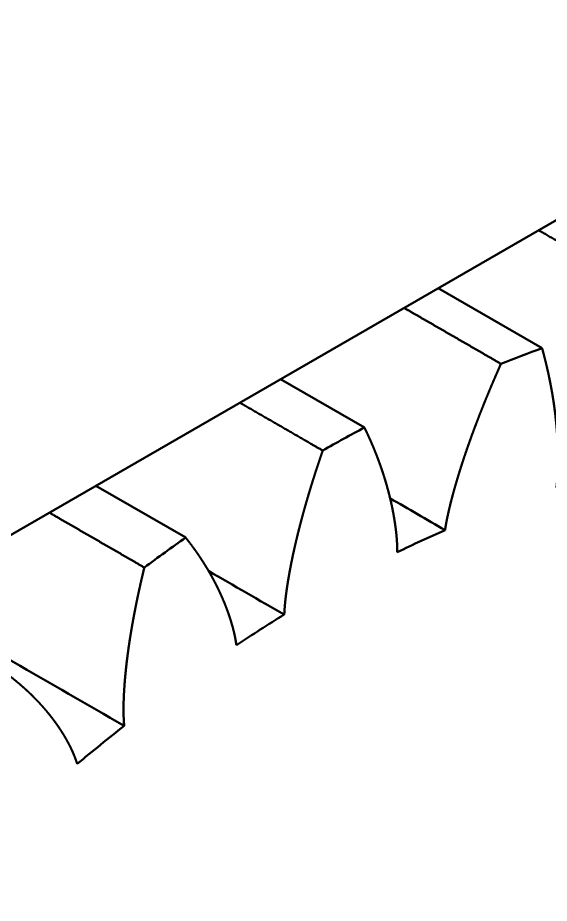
# Model space of a CAD drawing. Header units: inches. Extents: x 0.5 to 16.8, y 0.4 to 9.6.
# Drawn here: x 9.5488 to 9.6168, y 2.0245 to 2.1377 of the extents above; entities that cross this region are included whole.
import ezdxf

# ---------------------------------------------------------------- set-up
doc = ezdxf.new("R2010")
doc.units = ezdxf.units.IN
doc.header["$LTSCALE"] = 0.75
doc.header["$MEASUREMENT"] = 0
doc.layers.add('Visible', color=7, linetype='Continuous', lineweight=50)

msp = doc.modelspace()

# ---------------------------------------------------------------- linework, layer by layer
at = {"layer": 'Visible', "extrusion": (0, 0.8164965809277261, 0.5773502691896258)}
for p, q in [((9.144459426416919, 1.838651175834684, 0.9603734316506234), (10.02722502522352, 2.348316131937054, 0.2395983384644751)), ((9.615883375925709, 2.09548902109259, 0.5674524399810252), (9.602599499817874, 2.103158470539256, 0.5566062005573258)), ((9.593166539340022, 2.085335261274167, 0.5880949766615231), (9.582447667578666, 2.091523804770986, 0.5793430545168121)), ((9.570318320092841, 2.071254799586086, 0.6061218260629175), (9.558829520436351, 2.077887861160661, 0.5967412604250057))]:
    msp.add_line(p, q, dxfattribs=at)
at = {"layer": 'Visible', "extrusion": (-0.7071067811865475, 0.4082482904638631, -0.577350269189626)}
for centre, radius, start, end in [((-6.439900068802897, -3.864729084378514, -6.271595350644453), 0.2214566929130922, 143.6782029439785, 145.6281452327891), ((-6.439900068802504, -3.864729084378646, -6.271595350644638), 0.2214566929135522, 135.3061099206535, 137.2560522094883), ((-6.4399000688027, -3.86472908437858, -6.271595350644545), 0.2214566929134995, 126.9340168974066, 128.8839591862486)]:
    msp.add_arc(centre, radius, start, end, dxfattribs=at)
at = {"layer": 'Visible', "extrusion": (0.7071067811865475, -0.4082482904638631, 0.577350269189626)}
for centre, radius, start, end in [((6.439900068802897, -3.864729084378514, 6.271595350644453), 0.1993110236219063, 38.28782803453979, 40.77791681199773), ((6.439900068802897, -3.864729084378514, 6.271595350644453), 0.1993110236217141, 46.65992105776967, 49.15000983525581), ((6.4399000688027, -3.86472908437858, 6.271595350644545), 0.1993110236221788, 55.03201408103681, 57.52210285854366)]:
    msp.add_arc(centre, radius, start, end, dxfattribs=at)
at = {"layer": 'Visible'}
for points, knots in [([(9.615436999540183, 2.110570204459691, 0.5358457355641804), (9.61614914135021, 2.110159049193953, 0.5364271969174297), (9.618253225643006, 2.108944255561255, 0.5381451745483901), (9.621749252418116, 2.106925823561369, 0.5409996684575162), (9.625245279193226, 2.104907391561937, 0.5438541623661877), (9.628741305968337, 2.102888959561824, 0.5467086562748591), (9.631525190933875, 2.101281682827675, 0.548981688830736), (9.632917133416644, 2.100478044460715, 0.550118205108447)], [0.5497676546433948, 0.5497676546433948, 0.5497676546433948, 0.5497676546433948, 0.5497676546433948, 0.5497676546433948, 0.5600000000000002, 0.5800000000000002, 0.6000000000000002, 0.6000000000000002, 0.6000000000000002, 0.6000000000000002, 0.6000000000000002, 0.6000000000000002]), ([(9.598239477804558, 2.100641210656249, 0.5623550065165546), (9.599325590636912, 2.100014143120006, 0.5632418139302899), (9.60180364595158, 2.098583437217258, 0.5652651376221911), (9.604281701266476, 2.097152731314054, 0.5672884613140923), (9.606759756581145, 2.095722025411078, 0.5693117850059934), (9.60923781189604, 2.094291319507875, 0.5713351086978946), (9.61062975437881, 2.093487681140914, 0.5724716249760604)], [0.5643942857456622, 0.5643942857456622, 0.5643942857456622, 0.5643942857456622, 0.5643942857456622, 0.5643942857456622, 0.5800000000000002, 0.6000000000000002, 0.6000000000000002, 0.6000000000000002, 0.6000000000000002, 0.6000000000000002, 0.6000000000000002]), ([(9.577239066147516, 2.088516617332516, 0.5838877001665423), (9.577967069349146, 2.088096304488317, 0.5844821122914254), (9.580087015033545, 2.086872353276704, 0.5862130406944743), (9.582206960717716, 2.085648402065317, 0.5879439690975232), (9.58432690640166, 2.08442445085393, 0.5896748975005721), (9.586446852086059, 2.083200499642317, 0.591405825903621), (9.587838794568828, 2.082396861275356, 0.5925423421813321)], [0.5695397516686904, 0.5695397516686904, 0.5695397516686904, 0.5695397516686904, 0.5695397516686904, 0.5695397516686904, 0.5800000000000002, 0.6000000000000002, 0.6000000000000002, 0.6000000000000002, 0.6000000000000002, 0.6000000000000002, 0.6000000000000002]), ([(9.552883351883569, 2.074454839146256, 0.5999848845340239), (9.55392073976964, 2.073855902971218, 0.600831908195687), (9.556350070138254, 2.072453328428992, 0.6028154481355159), (9.55877940050664, 2.071050753886539, 0.6047989880757996), (9.561208730875709, 2.069648179344313, 0.6067825280160832), (9.563638061244095, 2.068245604802087, 0.6087660679559121), (9.565030003726864, 2.067441966435126, 0.6099025842336232)], [0.5650943857396318, 0.5650943857396318, 0.5650943857396318, 0.5650943857396318, 0.5650943857396318, 0.5650943857396318, 0.5800000000000002, 0.6000000000000002, 0.6000000000000002, 0.6000000000000002, 0.6000000000000002, 0.6000000000000002, 0.6000000000000002])]:
    msp.add_open_spline(points, degree=5, knots=knots, dxfattribs=at)
for points, degree in [([(9.617732035628936, 2.077660828583248, 0.5525818676705967), (9.617741588803487, 2.077747386682631, 0.5526313732884773), (9.617760085458034, 2.077920278641386, 0.5527309726821841), (9.617786001355856, 2.078178943858575, 0.5528821362481722), (9.61781689478926, 2.078522484295263, 0.5530872194462972), (9.61784941603651, 2.078949666510653, 0.5533494526571303), (9.617875890518693, 2.079374618990869, 0.5536175149513838), (9.617896437872563, 2.079797377062732, 0.5538912847841857), (9.617911279162175, 2.080218007494068, 0.5541705386212925), (9.617920762829275, 2.080636616752145, 0.5544549249939337), (9.617925308941043, 2.081053333439058, 0.5547440203613405), (9.617925357394373, 2.081468291986539, 0.5550373810219753), (9.617921316152891, 2.081881616369628, 0.5553345949856521), (9.617913506822564, 2.082293402989308, 0.5556353365341238), (9.617902119374097, 2.082703706452548, 0.5559394116144176), (9.617887251996994, 2.083112552185185, 0.5562467179479427), (9.617868943959142, 2.083519946858587, 0.5565572121599871), (9.617847210201266, 2.083925889367492, 0.5568708751698068), (9.617822077232635, 2.084330382234612, 0.5571876762928696), (9.61779361273921, 2.084733441028675, 0.5575075436413499), (9.617761908637252, 2.085135088991137, 0.5578303810757461), (9.617727069110519, 2.08553535326223, 0.5581560801883825), (9.617689197293661, 2.085934260681142, 0.5584845336425133), (9.617648381794428, 2.086331833559598, 0.5588156486942353), (9.617604686001645, 2.086728086323774, 0.5591493579090638), (9.617558155870714, 2.08712302788922, 0.5594856113075366), (9.61750882566685, 2.087516663411634, 0.5598243705685491), (9.617456724395655, 2.087908996269107, 0.5601656025573902), (9.617401882460857, 2.088300030119399, 0.5605092726227667), (9.617344337089438, 2.088689770605697, 0.5608553391621172), (9.617284128996975, 2.089078224434161, 0.5612037570504071), (9.617221300152554, 2.08946539880094, 0.5615544799761665), (9.617155891298129, 2.089851300752116, 0.5619074630217256), (9.61708793954472, 2.090235936606405, 0.5622626652043436), (9.61701747645407, 2.090619311465389, 0.5626200514752782), (9.616944529517017, 2.091001429274911, 0.562979590957184), (9.616869123351993, 2.091382292857588, 0.5633412554925599), (9.616791281078125, 2.091761904011946, 0.5637050180398546), (9.616711025786802, 2.092140263626789, 0.5640708509458818), (9.616628381857257, 2.092517371863323, 0.564438724466072), (9.61654337395203, 2.092893228621961, 0.5648086083233466), (9.616456026297787, 2.093267834032986, 0.5651804729427568), (9.616366361947943, 2.093641188979745, 0.5655542907102244), (9.616274402160574, 2.094013295692548, 0.5659300371676181), (9.616180165812697, 2.094384158286857, 0.566307692106875), (9.616083668669038, 2.094753781665304, 0.5666872396868712), (9.616004671911245, 2.095048492768001, 0.5669923827795174), (9.615944415810194, 2.095268972171652, 0.5672220836113411), (9.615903797199739, 2.095415712450404, 0.5673755920925032), (9.615883375925709, 2.09548902109259, 0.5674524399810252)], 5), ([(9.61062975437881, 2.093487681140914, 0.5724716249760604), (9.610586115624077, 2.093389969162217, 0.5724559785139718), (9.610499051261971, 2.093194588715505, 0.5724244553061908), (9.610369094161573, 2.092901648576799, 0.5723764796398427), (9.610197097941867, 2.09251132299778, 0.5723111292645626), (9.609984243288185, 2.092023853652336, 0.5722271290301251), (9.6097735412061, 2.091536826340416, 0.5721408050089849), (9.609565007776613, 2.09105024829114, 0.5720521426196683), (9.609358662756453, 2.090564130106031, 0.5719611251593051), (9.60915452908353, 2.090078486391349, 0.57186773486319), (9.608952632075447, 2.089593334690107, 0.5717719531317016), (9.608752998561389, 2.089108694321794, 0.571673760763133), (9.608555655923059, 2.088624585211619, 0.5715731383129423), (9.608360631152895, 2.088141026767971, 0.5714700664448173), (9.608167949606699, 2.087658036558651, 0.5713645265286686), (9.60797763640949, 2.087175631163063, 0.5712564995142202), (9.607789718057806, 2.086693827229965, 0.5711459647232004), (9.607604223910815, 2.086212642471082, 0.5710328987229332), (9.607421187511594, 2.085732096585616, 0.5709172743595445), (9.60724064821034, 2.085252212382784, 0.5707990595687988), (9.607062649175308, 2.084773014781376, 0.5706782191005004), (9.606887234893069, 2.084294529519866, 0.5705547166699034), (9.606714448599636, 2.083816781873566, 0.570428517196433), (9.606544329967168, 2.083339795493657, 0.5702995888154874), (9.606376911668125, 2.082863590750321, 0.5701679059147864), (9.606212224904542, 2.082388187201332, 0.570033444110777), (9.606050306202864, 2.081913606658873, 0.5698961740904451), (9.60589120397822, 2.081439876157901, 0.5697560556741337), (9.605734984403401, 2.080967030627335, 0.5696130325163722), (9.605581739361927, 2.080495116513021, 0.5694670249245064), (9.60543157555367, 2.080024186910805, 0.5693179397635504), (9.605284600754434, 2.079554295425623, 0.5691656829399108), (9.605140910252207, 2.079085490130865, 0.5690101717423204), (9.605000574657883, 2.07861780814028, 0.5688513459349451), (9.604863622649194, 2.078151267955263, 0.5686891834766357), (9.604730071114094, 2.077685882805554, 0.5685236730391807), (9.60459996169266, 2.0772216768421, 0.5683547807007017), (9.604473396004327, 2.076758700754226, 0.5681824178473107), (9.604350569105467, 2.076297046609398, 0.5680064106854843), (9.604231810078549, 2.07583686588282, 0.5678264632824721), (9.604117535889149, 2.075378348852382, 0.5676421995081), (9.604008195923146, 2.074921699853576, 0.5674532134667061), (9.603904219244672, 2.074467113757237, 0.5672591174593435), (9.603805961817674, 2.074014752435005, 0.5670595899805448), (9.603713649700698, 2.073564719448314, 0.5668544273962652), (9.603627405464525, 2.073117071738125, 0.5666435198504587), (9.603563304546473, 2.072760881082104, 0.5664701622927169), (9.603517985021657, 2.072494824153637, 0.5663375364897547), (9.603488995987167, 2.072317935176898, 0.5662479612665265), (9.603474807465322, 2.072229611265811, 0.5662028841493338)], 5), ([(9.597378115697897, 2.069383469190825, 0.5716572497626657), (9.597377348060494, 2.06946481106047, 0.571715707309977), (9.597375193478232, 2.069627161142762, 0.5718331449679681), (9.597370103679854, 2.06986968529327, 0.5720108691434689), (9.59735959845921, 2.070191047278513, 0.5722509725978853), (9.597340275458468, 2.070589412629261, 0.5725563251844505), (9.5973148110802, 2.070984463561217, 0.5728668557444507), (9.597283327940207, 2.071376257595603, 0.5731824547769975), (9.597246052421955, 2.071764902385439, 0.57350292114279), (9.597203341196067, 2.072150568741108, 0.5738279387937837), (9.597155624218207, 2.072533462812089, 0.5741571269113592), (9.597103351770787, 2.072913800257311, 0.5744900865101954), (9.59704694153766, 2.073291780442105, 0.574826447005762), (9.596986722955084, 2.073667559310479, 0.5751659151915192), (9.59692289091345, 2.074041226834424, 0.5755083159979222), (9.596855546498322, 2.074412826954358, 0.5758535566892533), (9.596784730576022, 2.074782374036886, 0.5762015973750749), (9.596710459155933, 2.075149870209088, 0.5765524199514402), (9.596632760076321, 2.075515323353784, 0.5769059958975049), (9.59655170326619, 2.075878761965441, 0.5772622597164627), (9.59646738342349, 2.076240226662549, 0.5776211241500278), (9.596379907783561, 2.076599764214734, 0.5779824909327544), (9.596289382506715, 2.076957420897088, 0.5783462627664449), (9.59619589889326, 2.077313235779457, 0.5787123554587197), (9.596099522452054, 2.077667235406579, 0.579080707547746), (9.596000300870632, 2.078019437607281, 0.5794512732350086), (9.595898269893727, 2.078369854308676, 0.5798240171766338), (9.595793459902556, 2.078718494701434, 0.5801989086617141), (9.595685902729432, 2.079065368528518, 0.5805759155937267), (9.595575637203641, 2.079410488786152, 0.5809549996047281), (9.595462705724916, 2.079753870176319, 0.581336119164007), (9.595347151962873, 2.080095528115407, 0.5817192316867477), (9.595229018303602, 2.080435477623723, 0.582104295883255), (9.595108343366977, 2.080773732291163, 0.5824912740617947), (9.594985160033506, 2.081110303427522, 0.5828801339507663), (9.59485949700343, 2.081445200425378, 0.5832708470402395), (9.594731380070929, 2.081778431046587, 0.5836633872281709), (9.594600833563621, 2.082110001797901, 0.5840577293201932), (9.594467881896893, 2.082439918347063, 0.5844538474211731), (9.594332550944277, 2.082768185964824, 0.5848517135700604), (9.594194866913316, 2.083094809742533, 0.5852512992682932), (9.594054855519747, 2.083419794891824, 0.5856525767085259), (9.5939125411378, 2.083743147066798, 0.5860555200329145), (9.593767946066922, 2.084064872779663, 0.5864601065377428), (9.593621089837146, 2.084384979769084, 0.5868663177748203), (9.593471988574723, 2.084703475841707, 0.5872741395146477), (9.593350921252753, 2.084956989440116, 0.587601677279963), (9.593259119401186, 2.085146404993793, 0.5878480481496808), (9.593197473475588, 2.085272362445039, 0.5880126140486936), (9.593166539340022, 2.085335261274167, 0.5880949766615231)], 5), ([(9.587838794568828, 2.082396861275356, 0.5925423421813321), (9.587804764853903, 2.082298133068662, 0.5925142085156949), (9.587736926330994, 2.082100761329002, 0.5924577305031562), (9.587635831267793, 2.081804957741042, 0.5923723814398727), (9.587502364357764, 2.081411061406698, 0.5922573175853358), (9.587337749185284, 2.080919541961066, 0.5921113724393763), (9.58717536461609, 2.080428880036379, 0.5919633017338128), (9.587015226818952, 2.079939085638443, 0.5918130927393577), (9.586857355440547, 2.079450172635006, 0.5916607312005908), (9.5867017730036, 2.078962159235061, 0.5915062024064355), (9.586548504186798, 2.078475066837655, 0.5913494912679198), (9.586397575050118, 2.077988918787923, 0.5911905823713823), (9.586249012164675, 2.077503739102895, 0.5910294601576425), (9.586102841752567, 2.077019551244575, 0.5908661091025351), (9.58595908853113, 2.07653637664248, 0.5907005140857109), (9.585817777095375, 2.076054235772517, 0.5905326594629514), (9.585678933489138, 2.075573149462343, 0.5903625280652705), (9.585542586663, 2.075093140116678, 0.5901901002780505), (9.585408769760537, 2.074614232838712, 0.5900153532593322), (9.58527752170085, 2.074136456803899, 0.5898382599730212), (9.585148885193579, 2.073659843924588, 0.5896587906768218), (9.585022904243719, 2.073184427139267, 0.5894769147662373), (9.584899621586604, 2.072710238700438, 0.5892926027081558), (9.584779076378485, 2.072237308623016, 0.5891058277684351), (9.5846613007534, 2.071765662443568, 0.5889165686489832), (9.584546325385876, 2.07129532464478, 0.5887248050939888), (9.584434186322373, 2.070826322895073, 0.5885305125189007), (9.584324931577616, 2.070358692147011, 0.5883336568349478), (9.58421862703199, 2.069892478322117, 0.588134189824359), (9.584115364422363, 2.069427743299684, 0.5879320428898609), (9.58401525038494, 2.068964558167863, 0.5877271356966958), (9.58391839263368, 2.068502994708297, 0.5875193870783733), (9.583824886315828, 2.068043117006255, 0.5873087258205487), (9.58373480175101, 2.067584973919793, 0.5870951003453229), (9.583648167065807, 2.067128588430933, 0.5868784924577994), (9.583564998529713, 2.066673976215725, 0.586658893315871), (9.583485337325559, 2.066221168159927, 0.5864362743204765), (9.5834092849957, 2.065770232078648, 0.5862105590604187), (9.583337037109008, 2.065321293348461, 0.5859815966687165), (9.583268924098096, 2.064874559961481, 0.5857491295223554), (9.583205364847121, 2.064430293943815, 0.585512829874915), (9.583146810904513, 2.063988777020086, 0.585272343905217), (9.58309369342442, 2.063550277967352, 0.585027333612743), (9.583046370081323, 2.06311501995765, 0.5847775187439765), (9.583005067923072, 2.062683145416486, 0.5845227219338085), (9.582969909958596, 2.062254732292331, 0.5842628476452774), (9.582946739171351, 2.061914797048303, 0.5840508554319968), (9.5829321515771, 2.061661420266546, 0.58388955707278), (9.582923665743014, 2.061493201697431, 0.5837810015632385), (9.582919732632494, 2.061409267234239, 0.5837264679921645)], 5), ([(9.603474807465322, 2.072229611265811, 0.5662028841493338), (9.601135406613142, 2.073580264977409, 0.5642927713520294), (9.59879600576119, 2.074930918689006, 0.5623826585551797), (9.596456604909466, 2.076281572400603, 0.5604725457583299)], 3), ([(9.576803050666744, 2.057519392682707, 0.5884672861861873), (9.576791978578061, 2.057593784661549, 0.588533449742954), (9.576769218679832, 2.05774213265704, 0.5886662226848784), (9.576733231666143, 2.057963346759152, 0.5888667195877133), (9.57668155169154, 2.058255681020682, 0.5891367259096114), (9.576610796279287, 2.058616739040644, 0.5894786898124948), (9.576533935769024, 2.058973468600016, 0.5898250702189216), (9.576451093144218, 2.059325948187052, 0.5901757720052956), (9.576362495281277, 2.059674324047137, 0.5905306207159811), (9.576268499477695, 2.060018827691238, 0.5908893424580128), (9.576169536414458, 2.060359738423358, 0.5912516072521612), (9.576066057162965, 2.060697348534177, 0.5916170693335516), (9.575958480224475, 2.061031928529246, 0.5919854074204522), (9.57584713584379, 2.061363690571625, 0.5923563670694421), (9.575732219678233, 2.0616927580827, 0.5927297959228781), (9.575613833554375, 2.062019192578646, 0.5931056127665215), (9.575492019066363, 2.062343015815713, 0.5934837820427674), (9.575366792950494, 2.06266423310808, 0.5938642870114563), (9.575238183780815, 2.062982857531097, 0.5942471019225195), (9.575106262239164, 2.063298929896973, 0.5946321690671539), (9.574971123786558, 2.063612507336529, 0.5950194119277512), (9.574832876425038, 2.063923655251529, 0.5954087444756624), (9.574691627077076, 2.06423243836548, 0.5958000815239757), (9.574547467790357, 2.064538911675754, 0.5961933492267235), (9.574400464797694, 2.064843113278357, 0.596588493404397), (9.574250666501715, 2.065145069535674, 0.5969854734162254), (9.57409810936429, 2.065444798891804, 0.5973842576486277), (9.573942824496275, 2.065742316155593, 0.597784818468881), (9.573784844479182, 2.066037636946248, 0.5981871270182637), (9.573624208917185, 2.066330781335637, 0.5985911489842692), (9.573460960990818, 2.066621771709606, 0.5989968473118097), (9.57329514513913, 2.066910631375549, 0.5994041840535829), (9.57312680448877, 2.067197383007169, 0.5998131224255303), (9.572955978346048, 2.067482047177236, 0.6002236288331915), (9.572782700207885, 2.06776464116092, 0.6006356744660479), (9.57260699937456, 2.068045179599721, 0.6010492337932192), (9.572428902264395, 2.068323675027159, 0.6014642833206381), (9.572248433896224, 2.068600138520424, 0.6018808002399965), (9.572065619487606, 2.068874580405009, 0.6022987609667325), (9.57188048585613, 2.069147010949564, 0.6027181399176698), (9.571693060195233, 2.06941744032838, 0.60313891098167), (9.571503369162205, 2.06968587872143, 0.6035610487106169), (9.571311437932994, 2.069952336434881, 0.603984529554964), (9.571117289371163, 2.070216824122326, 0.6044093330474425), (9.570920943244577, 2.07047935298192, 0.6048354428962739), (9.570722415697904, 2.070739933557434, 0.6052628467837167), (9.570561858152136, 2.070946846449715, 0.6056057983228129), (9.57044046714714, 2.071101161090155, 0.6058635882623093), (9.570359107782227, 2.071203651149062, 0.6060357041433235), (9.570318320092841, 2.071254799586086, 0.6061218260629175)], 5), ([(9.565030003726864, 2.067441966435126, 0.6099025842336232), (9.565006308336255, 2.067344326220564, 0.60986256298429), (9.564959141512649, 2.067149169823779, 0.6097823338977832), (9.564889063151899, 2.066856807325621, 0.6096614305056391), (9.56479697016744, 2.066467735452989, 0.609499105557461), (9.564684102962932, 2.06598264179047, 0.609294326068266), (9.564573496852066, 2.065498802860702, 0.6090876645471326), (9.564465167745315, 2.065016231230629, 0.6088791103929907), (9.564359134763894, 2.064534943741592, 0.6086686520957301), (9.564255419532177, 2.064054961814236, 0.608456278317135), (9.56415404556515, 2.063576310249346, 0.6082419777972063), (9.564055037598568, 2.063099015920216, 0.6080257392400199), (9.563958420826115, 2.062623106423189, 0.6078075513041767), (9.563864220141117, 2.062148608773214, 0.6075874026037127), (9.563772459094029, 2.061675547805862, 0.6073652818577102), (9.563683161227576, 2.061203947456988, 0.607141177156791), (9.56359635157742, 2.060733832289998, 0.6069150752086898), (9.563512058067776, 2.060265228922617, 0.6066869606329419), (9.563430312736958, 2.059798167329518, 0.6064568153879009), (9.563351153243733, 2.05933268242984, 0.6062246180422335), (9.563274620927817, 2.058868812448281, 0.6059903449940975), (9.563200758375164, 2.058406596822806, 0.6057539719736269), (9.563129606910937, 2.057946074095071, 0.6055154756204502), (9.563061204338968, 2.05748728000367, 0.6052748349065951), (9.562995581570707, 2.057030244707448, 0.6050320332983574), (9.562932768099703, 2.056574997092412, 0.6047870550996777), (9.56287279872345, 2.056121570092955, 0.6045398809792459), (9.562815720033544, 2.055670005835964, 0.6042904836635898), (9.562761596213935, 2.055220360254907, 0.6040388240949142), (9.562710516900328, 2.054772709344434, 0.6037848462274269), (9.562662586389937, 2.054327140669784, 0.6035284842428155), (9.562617910041585, 2.053883742659309, 0.6032696716315513), (9.562576580832914, 2.053442594045691, 0.6030083501914305), (9.56253866729367, 2.053003754387191, 0.6027444781057056), (9.562504196400372, 2.052567250659195, 0.6024780414099951), (9.562473183456635, 2.052133100648234, 0.6022090339370152), (9.562445668309469, 2.051701341317766, 0.6019374330217033), (9.562421750261368, 2.051272056163043, 0.6016631760844575), (9.562401621224812, 2.050845401196966, 0.6013861383994481), (9.562385605940566, 2.050421636496139, 0.6011061061426517), (9.56237411628354, 2.050001090250134, 0.600822806938595), (9.562367596339303, 2.049584115567768, 0.6005359465816582), (9.562366470164537, 2.049171049405231, 0.6002452439743138), (9.562371089520415, 2.048762171476483, 0.5999504660853745), (9.562381677605575, 2.048357660037027, 0.5996514656008003), (9.562398355243207, 2.047957612380742, 0.5993481633386182), (9.562416608431935, 2.047641177678315, 0.5991020547153312), (9.562433063677194, 2.047405881329269, 0.5989155215943356), (9.562445261904262, 2.047249918454781, 0.5987902994725118), (9.562451668033194, 2.047172162356674, 0.5987274717344917)], 5), ([(9.582919732632494, 2.061409267234239, 0.5837264679921645), (9.579694862793762, 2.063271146703528, 0.5810933727952943), (9.57646999295503, 2.065133026173271, 0.5784602775979693), (9.573245123116525, 2.066994905642559, 0.5758271824006442)], 3), ([(9.562451668033194, 2.047172162356674, 0.5987274717344917), (9.552981118280517, 2.052639986805843, 0.5909948002422425), (9.543510568528067, 2.058107811254786, 0.5832621287495385), (9.53404001877539, 2.063575635703728, 0.5755294572568346)], 3), ([(9.55644536232467, 2.042321461250594, 0.6026537002012446), (9.556424221767887, 2.042387317803559, 0.6027261596050266), (9.55638134164133, 2.042518501932136, 0.6028714380067868), (9.556315224412632, 2.042713691191921, 0.6030904343924703), (9.55622347115332, 2.042970767131465, 0.603384588866902), (9.556102791357947, 2.043286822496611, 0.6037558757193437), (9.555976172864352, 2.043597627611916, 0.6041307234745545), (9.555843736400906, 2.043903280261247, 0.6045090534148585), (9.555705704502774, 2.044203962164374, 0.604890721486754), (9.555562427479575, 2.044499960600433, 0.6052755017876734), (9.55541432755695, 2.044791622073262, 0.6056631222136275), (9.55526184698147, 2.045079309275934, 0.6060532975880051), (9.555105396153298, 2.045363358090071, 0.6064457627803677), (9.554945299087198, 2.045644032374639, 0.6068403075310016), (9.554781748036252, 2.045921486369707, 0.6072368054428807), (9.554614843397989, 2.046195797856853, 0.6076351885553777), (9.55444462660876, 2.046466995518813, 0.6080354264013295), (9.554271114774341, 2.046735087742491, 0.6084375039595216), (9.554094336595657, 2.047000092517465, 0.6088413988009052), (9.553914362001255, 2.04726206210421, 0.6092470622329529), (9.55373128518045, 2.047521068926699, 0.6096544301117319), (9.553545212599605, 2.047777195627305, 0.610063430477112), (9.553356249665516, 2.048030523997113, 0.6104739920701832), (9.5531644872101, 2.048281123788229, 0.6108860529652702), (9.552969990779278, 2.048529043837107, 0.6112995674193371), (9.55277280845917, 2.048774318478081, 0.611714500816106), (9.552572976652304, 2.049016972278423, 0.6121308259448597), (9.552370526534563, 2.049257025349107, 0.612548518841777), (9.55216549074385, 2.049494498853619, 0.6129675545012105), (9.551957908813623, 2.049729419511095, 0.6133879033950507), (9.551747823785039, 2.04996181691422, 0.6138095337360028), (9.551535279921158, 2.050191721764122, 0.6142324130219095), (9.551320320168319, 2.050419163905872, 0.6146565097574239), (9.551102983681634, 2.050644170455598, 0.6150817951620411), (9.550883303861841, 2.050866764287093, 0.6155082445025073), (9.550661309983756, 2.051086964976548, 0.615935835766777), (9.55043702852618, 2.051304789563801, 0.6163645485744382), (9.550210484667108, 2.051520253460012, 0.6167943629861838), (9.549981703888538, 2.051733371427872, 0.6172252582314286), (9.549750713380039, 2.051944158514971, 0.6176572116510215), (9.549517540742276, 2.052152629762077, 0.6180902000746755), (9.549282213004293, 2.052358800100592, 0.6185242009601097), (9.549044755608751, 2.052562684268651, 0.618959193565388), (9.54880519149538, 2.052764296835221, 0.6193951600976106), (9.548563540249237, 2.052963652218295, 0.6198320867652001), (9.548319817688256, 2.053160763474352, 0.6202699634281998), (9.548123191923654, 2.053316665670991, 0.620621019324517), (9.547974799004127, 2.053432590449802, 0.6208847339894419), (9.547875460233175, 2.053509428718598, 0.6210607315001653), (9.547825688308425, 2.053547736623614, 0.6211487771893189)], 5)]:
    msp.add_open_spline(points, degree=degree, dxfattribs=at)

doc.saveas('drawing.dxf')
